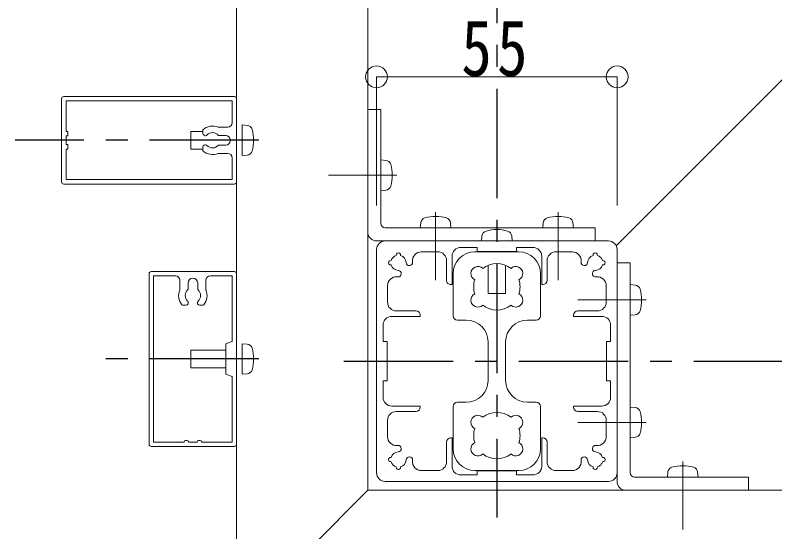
# Model space of a CAD drawing. Units: millimetres at full size, sheet at 1:5; details may follow other scales. Extents: x -1050 to 1050, y -742 to 742.
# Drawn here: x -262.1 to -88.4, y -290.8 to -172.7 of the extents above; entities that cross this region are included whole.
import ezdxf

# ---------------------------------------------------------------- set-up
doc = ezdxf.new("R2010")
doc.units = ezdxf.units.MM
doc.header["$LTSCALE"] = 5
doc.linetypes.add('CHAIN1', pattern=[8, 5, -1, 1, -1])
doc.layers.add('0-0_通り芯', color=7, linetype='CHAIN1')
for name, color, linetype, lineweight in [('0-3_寸法', 54, 'Continuous', 20), ('0-4_手摺部材', 92, 'Continuous', 20), ('0-5_手すり子', 12, 'Continuous', 20), ('0-9_文字', 3, 'Continuous', 20), ('0-A_支柱', 6, 'Continuous', 20), ('0-B_足元', 4, 'Continuous', 20)]:
    doc.layers.add(name, color=color, linetype=linetype, lineweight=lineweight)
doc.styles.add('ＭＳ ゴシック', font='')
doc.styles.get('ＭＳ ゴシック').set_extended_font_data('MS Gothic')

# ---------------------------------------------------------------- blocks, each defined once
blk = doc.blocks.new('dimension_origin')
at = {"color": 0, "linetype": 'Continuous', "lineweight": -2}
blk.add_circle((0, 0), 1.25, dxfattribs=at)

msp = doc.modelspace()

# ---------------------------------------------------------------- linework, layer by layer
at = {"layer": '0-0_通り芯'}
for p, q in [((-151.98, -29.506), (-151.98, -287.548)), ((-206.38, -201.293), (-262.1, -201.293)), ((-206.38, -251.293), (-242.73, -251.293)), ((-186.943, -251.793), (909.462, -251.793))]:
    msp.add_line(p, q, dxfattribs=at)
at = {"layer": '0-3_寸法'}
for p, q in [((-179.48, -186.793), (-179.48, -216.233)), ((-124.48, -186.793), (-179.48, -186.793)), ((-124.48, -186.793), (-124.48, -216.233))]:
    msp.add_line(p, q, dxfattribs=at)
at = {"layer": '0-4_手摺部材'}
for p, q in [((-211.48, -29.506), (-211.48, -311.293)), ((-181.48, -29.506), (-181.48, -281.293)), ((-181.48, -194.293), (-178.48, -194.293)), ((-181.48, -194.293), (-181.48, -222.293)), ((-178.48, -220.293), (-178.48, -194.293)), ((-209.061, -197.891), (-210.18, -197.793)), ((-210.18, -197.793), (-210.18, -204.793)), ((-219.18, -199.293), (-221.98, -199.293)), ((-221.98, -199.293), (-221.98, -203.293)), ((-219.18, -203.293), (-221.98, -203.293)), ((-209.061, -204.695), (-210.18, -204.793)), ((-177.361, -205.891), (-178.48, -205.793)), ((-178.48, -205.793), (-178.48, -212.793)), ((-177.361, -212.695), (-178.48, -212.793)), ((-169.382, -220.174), (-169.48, -221.293)), ((-162.578, -220.174), (-162.48, -221.293)), ((-141.382, -220.174), (-141.48, -221.293)), ((-134.578, -220.174), (-134.48, -221.293)), ((-177.48, -221.293), (-129.48, -221.293)), ((-162.48, -221.293), (-169.48, -221.293)), ((-141.48, -221.293), (-134.48, -221.293)), ((-129.48, -221.293), (-129.48, -224.293)), ((-129.48, -224.293), (-179.48, -224.293)), ((-121.48, -229.293), (-124.48, -229.293)), ((-124.48, -229.293), (-124.48, -279.293)), ((-121.48, -277.293), (-121.48, -229.293)), ((-120.361, -234.391), (-121.48, -234.293)), ((-121.48, -241.293), (-121.48, -234.293)), ((-120.361, -241.195), (-121.48, -241.293)), ((-209.061, -247.891), (-210.18, -247.793)), ((-210.18, -247.793), (-210.18, -254.793)), ((-221.98, -253.293), (-221.98, -249.293)), ((-213.98, -249.293), (-221.98, -249.293)), ((-213.98, -253.293), (-221.98, -253.293)), ((-209.061, -254.695), (-210.18, -254.793)), ((-120.361, -262.391), (-121.48, -262.293)), ((-121.48, -262.293), (-121.48, -269.293)), ((-120.361, -269.195), (-121.48, -269.293)), ((-112.882, -277.174), (-112.98, -278.293)), ((-106.078, -277.174), (-105.98, -278.293)), ((-120.48, -278.293), (-94.48, -278.293)), ((-105.98, -278.293), (-112.98, -278.293)), ((-94.48, -281.293), (-94.48, -278.293)), ((-181.48, -281.293), (-211.48, -311.293)), ((98.02, -281.293), (-181.48, -281.293)), ((-94.48, -281.293), (-122.48, -281.293))]:
    msp.add_line(p, q, dxfattribs=at)
at = {"layer": '0-4_手摺部材', "linetype": 'CHAIN1'}
for p, q in [((-174.88, -209.293), (-190.48, -209.293)), ((-165.98, -217.693), (-165.98, -233.293)), ((-137.98, -217.693), (-137.98, -233.293)), ((-117.88, -237.793), (-133.48, -237.793)), ((-117.88, -265.793), (-133.48, -265.793)), ((-109.48, -274.693), (-109.48, -290.293))]:
    msp.add_line(p, q, dxfattribs=at)
at = {"layer": '0-4_手摺部材'}
for centre, radius, start, end in [((-209.174, -199.186), 1.3, 15.88085, 85), ((-216.58, -201.293), 9, 344.11915, 15.88085), ((-209.174, -203.4), 1.3, 275, 344.11915), ((-177.474, -207.186), 1.3, 15.88085, 85), ((-184.88, -209.293), 9, 344.11915, 15.88085), ((-177.474, -211.4), 1.3, 275, 344.11915), ((-165.98, -227.693), 9, 74.11915, 105.88085), ((-137.98, -227.693), 9, 74.11915, 105.88085), ((-177.48, -220.293), 1, 180, 270), ((-168.087, -220.287), 1.3, 105.88085, 175), ((-163.873, -220.287), 1.3, 5, 74.11915), ((-140.087, -220.287), 1.3, 105.88085, 175), ((-135.873, -220.287), 1.3, 5, 74.11915), ((-179.48, -222.293), 2, 180, 270), ((-120.474, -235.686), 1.3, 15.88085, 85), ((-127.88, -237.793), 9, 344.11915, 15.88085), ((-120.474, -239.9), 1.3, 275, 344.11915), ((-209.174, -249.186), 1.3, 15.88085, 85), ((-216.58, -251.293), 9, 344.11915, 15.88085), ((-209.174, -253.4), 1.3, 275, 344.11915), ((-120.474, -263.686), 1.3, 15.88085, 85), ((-127.88, -265.793), 9, 344.11915, 15.88085), ((-120.474, -267.9), 1.3, 275, 344.11915), ((-111.587, -277.287), 1.3, 105.88085, 175), ((-109.48, -284.693), 9, 74.11915, 105.88085), ((-107.373, -277.287), 1.3, 5, 74.11915), ((-120.48, -277.293), 1, 180, 270), ((-122.48, -279.293), 2, 180, 270)]:
    msp.add_arc(centre, radius, start, end, dxfattribs=at)
at = {"layer": '0-5_手すり子'}
for p, q in [((-251.48, -191.793), (-251.48, -210.793)), ((-211.98, -191.293), (-250.98, -191.293)), ((-212.48, -197.293), (-212.48, -192.293)), ((-211.48, -210.793), (-211.48, -191.793)), ((-219.18, -198.901), (-219.18, -199.734)), ((-215.73, -198.293), (-213.48, -198.293)), ((-250.48, -200.293), (-250.48, -202.293)), ((-218.88, -200.196), (-218.93, -200.167)), ((-215.619, -200.193), (-213.98, -200.193)), ((-212.98, -201.193), (-212.98, -201.393)), ((-219.18, -202.852), (-219.18, -203.685)), ((-218.88, -202.39), (-218.93, -202.419)), ((-213.98, -202.393), (-215.619, -202.393)), ((-250.48, -203.293), (-250.48, -210.293)), ((-215.73, -204.293), (-213.48, -204.293)), ((-212.48, -210.293), (-212.48, -205.293)), ((-250.98, -211.293), (-211.98, -211.293)), ((-250.48, -210.293), (-212.48, -210.293)), ((-231.48, -231.793), (-231.48, -270.793)), ((-211.98, -231.293), (-230.98, -231.293)), ((-230.48, -270.293), (-230.48, -232.293)), ((-225.48, -232.293), (-230.48, -232.293)), ((-212.48, -232.293), (-217.48, -232.293)), ((-212.48, -232.293), (-212.48, -247.293)), ((-211.48, -270.793), (-211.48, -231.793)), ((-224.48, -233.293), (-224.48, -235.543)), ((-222.58, -233.893), (-222.58, -235.295)), ((-220.38, -233.893), (-220.38, -235.295)), ((-218.48, -233.293), (-218.48, -235.543)), ((-223.737, -238.993), (-223.063, -238.993)), ((-219.223, -238.993), (-219.897, -238.993)), ((-213.98, -248.009), (-213.98, -254.577)), ((-212.48, -247.293), (-213.775, -247.725)), ((-213.775, -254.861), (-212.48, -255.293)), ((-212.48, -255.293), (-212.48, -270.293)), ((-223.48, -270.293), (-230.48, -270.293)), ((-223.48, -270.193), (-223.48, -270.293)), ((-223.18, -269.893), (-222.78, -269.893)), ((-222.48, -270.193), (-222.48, -270.293)), ((-220.48, -270.293), (-222.48, -270.293)), ((-220.48, -270.193), (-220.48, -270.293)), ((-219.78, -269.893), (-220.18, -269.893)), ((-219.48, -270.193), (-219.48, -270.293)), ((-212.48, -270.293), (-219.48, -270.293)), ((-230.98, -271.293), (-211.98, -271.293))]:
    msp.add_line(p, q, dxfattribs=at)
for points in [[(-212.48, -192.293), (-250.48, -192.293), (-250.48, -199.293)], [(-250.48, -199.293), (-250.08, -199.293), (-250.08, -200.293), (-250.48, -200.293)], [(-250.48, -203.293), (-250.08, -203.293), (-250.08, -202.293), (-250.48, -202.293)]]:
    msp.add_lwpolyline(points, dxfattribs=at)
for centre, radius, start, end in [((-250.98, -191.793), 0.5, 90, 180), ((-211.98, -191.793), 0.5, 0, 90), ((-213.48, -197.293), 1, 270, 360), ((-216.98, -201.293), 3.25, 67.38014, 132.60367), ((-216.98, -201.293), 1.75, 38.9448, 137.16041), ((-218.68, -199.734), 0.5, 180, 240), ((-218.63, -199.763), 0.5, 240, 317.16041), ((-213.98, -201.193), 1, 0, 90), ((-213.98, -201.393), 1, 270, 360), ((-218.68, -202.852), 0.5, 120, 180), ((-218.63, -202.823), 0.5, 42.83959, 120), ((-216.98, -201.293), 1.75, 222.83959, 321.0552), ((-216.98, -201.293), 3.25, 227.39633, 292.61986), ((-213.48, -205.293), 1, 0, 90), ((-250.98, -210.793), 0.5, 180, 270), ((-211.98, -210.793), 0.5, 270, 360), ((-230.98, -231.793), 0.5, 90, 180), ((-225.48, -233.293), 1, 0, 90), ((-217.48, -233.293), 1, 90, 180), ((-211.98, -231.793), 0.5, 0, 90), ((-221.48, -233.893), 1.1, 0, 180), ((-221.48, -236.793), 3.25, 157.38014, 220.09582), ((-221.48, -236.793), 1.75, 133.07278, 226.31533), ((-222.88, -235.295), 0.3, 313.07278, 360), ((-220.08, -235.295), 0.3, 180, 226.92722), ((-221.48, -236.793), 1.75, 313.68467, 46.92722), ((-221.48, -236.793), 3.25, 319.90418, 22.61986), ((-223.737, -238.693), 0.3, 220.09582, 270), ((-223.063, -238.451), 0.542, 270, 46.31533), ((-219.897, -238.451), 0.542, 133.68467, 270), ((-219.223, -238.693), 0.3, 270, 319.90418), ((-213.68, -248.009), 0.3, 108.43495, 180), ((-213.68, -254.577), 0.3, 180, 251.56505), ((-230.98, -270.793), 0.5, 180, 270), ((-223.18, -270.193), 0.3, 90, 180), ((-222.78, -270.193), 0.3, 0, 90), ((-220.18, -270.193), 0.3, 90, 180), ((-219.78, -270.193), 0.3, 0, 90), ((-211.98, -270.793), 0.5, 270, 360)]:
    msp.add_arc(centre, radius, start, end, dxfattribs=at)
at = {"layer": '0-9_文字'}
msp.add_lwpolyline([(-124.674, -225.433), (-86.034, -186.793), (12.716, -186.793)], dxfattribs=at)
at = {"layer": '0-A_支柱'}
for p, q in [((-155.382, -223.174), (-155.48, -224.293)), ((-148.578, -223.174), (-148.48, -224.293)), ((-151.98, -224.293), (-177.48, -224.293)), ((-151.98, -224.293), (-177.48, -224.293)), ((-151.98, -224.293), (-126.48, -224.293)), ((-151.98, -224.293), (-126.48, -224.293)), ((-179.48, -251.793), (-179.48, -226.293)), ((-179.48, -251.793), (-179.48, -226.293)), ((-165.48, -226.793), (-169.254, -226.793)), ((-165.48, -226.793), (-169.254, -226.793)), ((-153.98, -226.693), (-153.98, -226.793)), ((-149.98, -226.793), (-149.98, -226.693)), ((-138.48, -226.793), (-134.706, -226.793)), ((-138.48, -226.793), (-134.706, -226.793)), ((-124.48, -251.793), (-124.48, -226.293)), ((-124.48, -251.793), (-124.48, -226.293)), ((-163.48, -228.793), (-163.48, -233.293)), ((-163.48, -228.793), (-163.48, -233.293)), ((-162.23, -227.793), (-162.23, -234.293)), ((-162.23, -227.793), (-162.23, -234.293)), ((-141.73, -227.793), (-141.73, -234.293)), ((-141.73, -227.793), (-141.73, -234.293)), ((-140.48, -228.793), (-140.48, -233.293)), ((-140.48, -228.793), (-140.48, -233.293)), ((-162.23, -234.293), (-162.48, -234.293)), ((-162.23, -234.293), (-162.48, -234.293)), ((-141.73, -234.293), (-141.48, -234.293)), ((-141.73, -234.293), (-141.48, -234.293)), ((-176.98, -238.293), (-176.98, -234.519)), ((-176.98, -238.293), (-176.98, -234.519)), ((-126.98, -238.293), (-126.98, -234.519)), ((-126.98, -238.293), (-126.98, -234.519)), ((-174.98, -240.293), (-170.48, -240.293)), ((-174.98, -240.293), (-170.48, -240.293)), ((-169.48, -241.543), (-169.48, -241.293)), ((-169.48, -241.543), (-169.48, -241.293)), ((-134.48, -241.543), (-134.48, -241.293)), ((-134.48, -241.543), (-134.48, -241.293)), ((-128.98, -240.293), (-133.48, -240.293)), ((-128.98, -240.293), (-133.48, -240.293)), ((-175.98, -241.543), (-169.48, -241.543)), ((-175.98, -241.543), (-169.48, -241.543)), ((-127.98, -241.543), (-134.48, -241.543)), ((-127.98, -241.543), (-134.48, -241.543)), ((-179.48, -251.793), (-179.48, -277.293)), ((-124.48, -251.793), (-124.48, -277.293)), ((-175.98, -262.043), (-169.48, -262.043)), ((-169.48, -262.043), (-169.48, -262.293)), ((-134.48, -262.043), (-134.48, -262.293)), ((-127.98, -262.043), (-134.48, -262.043)), ((-174.98, -263.293), (-170.48, -263.293)), ((-128.98, -263.293), (-133.48, -263.293)), ((-176.98, -265.293), (-176.98, -269.067)), ((-126.98, -265.293), (-126.98, -269.067)), ((-163.48, -274.793), (-163.48, -270.293)), ((-162.23, -269.293), (-162.48, -269.293)), ((-162.23, -275.793), (-162.23, -269.293)), ((-141.73, -269.293), (-141.48, -269.293)), ((-141.73, -275.793), (-141.73, -269.293)), ((-140.48, -274.793), (-140.48, -270.293)), ((-165.48, -276.793), (-169.254, -276.793)), ((-138.48, -276.793), (-134.706, -276.793)), ((-151.98, -279.293), (-177.48, -279.293)), ((-151.98, -279.293), (-126.48, -279.293))]:
    msp.add_line(p, q, dxfattribs=at)
for points in [[(-151.98, -226.693), (-156.48, -226.693), (-156.48, -225.793), (-160.23, -225.793)], [(-151.98, -226.693), (-156.48, -226.693), (-156.48, -225.793), (-160.23, -225.793)], [(-151.98, -226.693), (-147.48, -226.693), (-147.48, -225.793), (-143.73, -225.793)], [(-151.98, -226.693), (-147.48, -226.693), (-147.48, -225.793), (-143.73, -225.793)], [(-153.98, -229.885), (-153.98, -236.293), (-149.98, -236.293), (-149.98, -229.885)], [(-177.08, -251.793), (-177.08, -247.293), (-177.98, -247.293), (-177.98, -243.543)], [(-177.08, -251.793), (-177.08, -247.293), (-177.98, -247.293), (-177.98, -243.543)], [(-126.88, -251.793), (-126.88, -247.293), (-125.98, -247.293), (-125.98, -243.543)], [(-126.88, -251.793), (-126.88, -247.293), (-125.98, -247.293), (-125.98, -243.543)], [(-177.08, -251.793), (-177.08, -256.293), (-177.98, -256.293), (-177.98, -260.043)], [(-126.88, -251.793), (-126.88, -256.293), (-125.98, -256.293), (-125.98, -260.043)], [(-151.98, -276.893), (-156.48, -276.893), (-156.48, -277.793), (-160.23, -277.793)], [(-151.98, -276.893), (-147.48, -276.893), (-147.48, -277.793), (-143.73, -277.793)]]:
    msp.add_lwpolyline(points, dxfattribs=at)
for centre, radius, start, end in [((-154.087, -223.287), 1.3, 105.88085, 175), ((-151.98, -230.693), 9, 74.11915, 105.88085), ((-149.873, -223.287), 1.3, 5, 74.11915), ((-177.48, -226.293), 2, 135.00001, 180), ((-177.48, -226.293), 2, 135.00001, 180), ((-177.48, -226.293), 2, 89.99998, 134.99997), ((-177.48, -226.293), 2, 89.99998, 134.99997), ((-126.48, -226.293), 2, 45.00003, 90.00002), ((-126.48, -226.293), 2, 45.00003, 90.00002), ((-126.48, -226.293), 2, 0, 44.99999), ((-126.48, -226.293), 2, 0, 44.99999), ((-174.48, -227.543), 0.5, 351.78674, 188.21321), ((-174.48, -227.543), 0.5, 351.78674, 188.21321), ((-169.254, -228.793), 2, 89.99998, 185.46501), ((-169.254, -228.793), 2, 89.99998, 185.46501), ((-165.48, -228.793), 2, 0.00002, 90), ((-165.48, -228.793), 2, 0.00002, 90), ((-160.23, -227.793), 2, 89.99998, 180.00002), ((-160.23, -227.793), 2, 89.99998, 180.00002), ((-143.73, -227.793), 2, 359.99998, 90.00002), ((-143.73, -227.793), 2, 359.99998, 90.00002), ((-138.48, -228.793), 2, 90, 179.99998), ((-138.48, -228.793), 2, 90, 179.99998), ((-134.706, -228.793), 2, 354.53499, 90.00002), ((-134.706, -228.793), 2, 354.53499, 90.00002), ((-129.48, -227.543), 0.5, 351.78679, 188.21326), ((-129.48, -227.543), 0.5, 351.78679, 188.21326), ((-176.23, -229.293), 0.5, 81.78679, 278.21321), ((-176.23, -229.293), 0.5, 81.78679, 278.21321), ((-174.48, -229.293), 1.75, 135, 163.57358), ((-174.48, -229.293), 1.75, 135, 163.57358), ((-174.48, -229.293), 1.75, 106.42643, 135), ((-174.48, -229.293), 1.75, 106.42643, 135), ((-174.48, -229.293), 1.75, 2.45761, 73.57357), ((-174.48, -229.293), 1.75, 2.45761, 73.57357), ((-171.982, -229.186), 0.75, 182.4576, 2.45754), ((-171.982, -229.186), 0.75, 182.4576, 2.45754), ((-174.48, -229.293), 3.25, 2.45759, 5.46502), ((-174.48, -229.293), 3.25, 2.45759, 5.46502), ((-131.978, -229.186), 0.75, 177.54246, 357.5424), ((-131.978, -229.186), 0.75, 177.54246, 357.5424), ((-129.48, -229.293), 3.25, 174.53498, 177.54241), ((-129.48, -229.293), 3.25, 174.53498, 177.54241), ((-129.48, -229.293), 1.75, 106.42643, 177.54239), ((-129.48, -229.293), 1.75, 106.42643, 177.54239), ((-129.48, -229.293), 1.75, 45, 73.57357), ((-129.48, -229.293), 1.75, 45, 73.57357), ((-129.48, -229.293), 1.75, 16.42642, 45), ((-129.48, -229.293), 1.75, 16.42642, 45), ((-127.73, -229.293), 0.5, 261.78679, 98.21321), ((-127.73, -229.293), 0.5, 261.78679, 98.21321), ((-174.48, -229.293), 1.75, 196.42642, 267.5424), ((-174.48, -229.293), 1.75, 196.42642, 267.5424), ((-129.48, -229.293), 1.75, 272.4576, 343.57358), ((-129.48, -229.293), 1.75, 272.4576, 343.57358), ((-174.98, -234.519), 2, 84.53498, 180), ((-174.98, -234.519), 2, 84.53498, 180), ((-174.48, -229.293), 3.25, 264.53498, 267.5424), ((-174.48, -229.293), 3.25, 264.53498, 267.5424), ((-174.587, -231.791), 0.75, 267.5424, 87.5424), ((-174.587, -231.791), 0.75, 267.5424, 87.5424), ((-129.373, -231.791), 0.75, 92.4576, 272.4576), ((-129.373, -231.791), 0.75, 92.4576, 272.4576), ((-129.48, -229.293), 3.25, 272.4576, 275.46502), ((-129.48, -229.293), 3.25, 272.4576, 275.46502), ((-128.98, -234.519), 2, 0, 95.46502), ((-128.98, -234.519), 2, 0, 95.46502), ((-162.48, -233.293), 1, 180.00002, 270.00002), ((-162.48, -233.293), 1, 180.00002, 270.00002), ((-141.48, -233.293), 1, 269.99998, 359.99998), ((-141.48, -233.293), 1, 269.99998, 359.99998), ((-174.98, -238.293), 2, 180, 270), ((-174.98, -238.293), 2, 180, 270), ((-128.98, -238.293), 2, 270, 360), ((-128.98, -238.293), 2, 270, 360), ((-170.48, -241.293), 1, 0, 90), ((-170.48, -241.293), 1, 0, 90), ((-133.48, -241.293), 1, 90, 180), ((-133.48, -241.293), 1, 90, 180), ((-175.98, -243.543), 2, 90, 180), ((-175.98, -243.543), 2, 90, 180), ((-127.98, -243.543), 2, 0, 90), ((-127.98, -243.543), 2, 0, 90), ((-175.98, -260.043), 2, 180, 270), ((-127.98, -260.043), 2, 270, 360), ((-174.98, -265.293), 2, 90, 180), ((-170.48, -262.293), 1, 270, 360), ((-133.48, -262.293), 1, 180, 270), ((-128.98, -265.293), 2, 0, 90), ((-174.98, -269.067), 2, 180, 275.46502), ((-128.98, -269.067), 2, 264.53498, 360), ((-162.48, -270.293), 1, 89.99998, 179.99998), ((-141.48, -270.293), 1, 0.00002, 90.00002), ((-174.48, -274.293), 1.75, 92.4576, 163.57358), ((-174.48, -274.293), 3.25, 92.4576, 95.46502), ((-174.587, -271.795), 0.75, 272.4576, 92.4576), ((-129.373, -271.795), 0.75, 87.5424, 267.5424), ((-129.48, -274.293), 1.75, 16.42642, 87.5424), ((-129.48, -274.293), 3.25, 84.53498, 87.5424), ((-176.23, -274.293), 0.5, 81.78679, 278.21321), ((-174.48, -274.293), 1.75, 286.42643, 357.54239), ((-171.982, -274.4), 0.75, 357.54246, 177.5424), ((-131.978, -274.4), 0.75, 2.4576, 182.45754), ((-129.48, -274.293), 1.75, 182.45761, 253.57357), ((-127.73, -274.293), 0.5, 261.78679, 98.21321), ((-174.48, -274.293), 1.75, 196.42642, 225), ((-174.48, -274.293), 1.75, 225, 253.57357), ((-174.48, -276.043), 0.5, 171.78679, 8.21326), ((-169.254, -274.793), 2, 174.53499, 270.00002), ((-174.48, -274.293), 3.25, 354.53498, 357.54241), ((-165.48, -274.793), 2, 270, 359.99998), ((-160.23, -275.793), 2, 179.99998, 270.00002), ((-143.73, -275.793), 2, 269.99998, 0.00002), ((-138.48, -274.793), 2, 180.00002, 270), ((-134.706, -274.793), 2, 269.99998, 5.46501), ((-129.48, -274.293), 3.25, 182.45759, 185.46502), ((-129.48, -276.043), 0.5, 171.78674, 8.21321), ((-129.48, -274.293), 1.75, 286.42643, 315), ((-129.48, -274.293), 1.75, 315, 343.57358), ((-177.48, -277.293), 2, 180, 224.99999), ((-126.48, -277.293), 2, 315.00001, 360), ((-177.48, -277.293), 2, 225.00003, 270.00002), ((-126.48, -277.293), 2, 269.99998, 314.99997)]:
    msp.add_arc(centre, radius, start, end, dxfattribs=at)
at = {"layer": '0-B_足元'}
for p, q in [((-156.98, -226.793), (-146.98, -226.793)), ((-161.98, -241.393), (-161.98, -231.793)), ((-141.98, -241.393), (-141.98, -231.793)), ((-158.98, -242.393), (-160.98, -242.393)), ((-144.98, -242.393), (-142.98, -242.393)), ((-153.98, -247.393), (-153.98, -256.193)), ((-149.98, -247.393), (-149.98, -256.193)), ((-161.98, -262.193), (-161.98, -271.793)), ((-158.98, -261.193), (-160.98, -261.193)), ((-144.98, -261.193), (-142.98, -261.193)), ((-141.98, -262.193), (-141.98, -271.793)), ((-156.98, -276.793), (-146.98, -276.793))]:
    msp.add_line(p, q, dxfattribs=at)
for centre, radius, start, end in [((-156.98, -231.793), 5, 90, 180), ((-146.98, -231.793), 5, 0, 90), ((-156.321, -231.753), 1.6, 46.3184, 243.6816), ((-151.98, -234.793), 5.3, 52.3632, 127.6368), ((-147.638, -231.753), 1.6, 296.3184, 133.6816), ((-151.98, -234.793), 5.3, 162.3632, 197.6368), ((-151.98, -234.793), 5.3, 342.3632, 17.6368), ((-156.321, -237.833), 1.6, 116.3184, 313.6816), ((-147.638, -237.833), 1.6, 226.3184, 63.6816), ((-151.98, -234.793), 5.3, 232.36321, 307.63679), ((-160.98, -241.393), 1, 180, 270), ((-142.98, -241.393), 1, 270, 360), ((-158.98, -247.393), 5, 0, 90), ((-144.98, -247.393), 5, 90, 180), ((-158.98, -256.193), 5, 270, 360), ((-144.98, -256.193), 5, 180, 270), ((-160.98, -262.193), 1, 90, 180), ((-142.98, -262.193), 1, 0, 90), ((-151.98, -268.793), 5.3, 52.36321, 127.63679), ((-156.321, -265.753), 1.6, 46.3184, 243.6816), ((-147.638, -265.753), 1.6, 296.3184, 133.6816), ((-151.98, -268.793), 5.3, 162.3632, 197.6368), ((-151.98, -268.793), 5.3, 342.3632, 17.6368), ((-156.321, -271.833), 1.6, 116.3184, 313.6816), ((-147.638, -271.833), 1.6, 226.3184, 63.6816), ((-156.98, -271.793), 5, 180, 270), ((-146.98, -271.793), 5, 270, 360), ((-151.98, -268.793), 5.3, 232.3632, 307.6368)]:
    msp.add_arc(centre, radius, start, end, dxfattribs=at)

# ---------------------------------------------------------------- block references
at = {"layer": '0-3_寸法', "xscale": 2, "yscale": 2, "rotation": 180}
msp.add_blockref('dimension_origin', (-179.48, -186.793), dxfattribs=at)
at = {"layer": '0-3_寸法', "xscale": 2, "yscale": 2}
msp.add_blockref('dimension_origin', (-124.48, -186.793), dxfattribs=at)

# ---------------------------------------------------------------- texts
at = {"layer": '0-3_寸法', "insert": (-160.105, -186.793), "char_height": 12.83, "attachment_point": 7, "style": 'ＭＳ ゴシック'}
msp.add_mtext('\\T1.17;\\W0.8;55', dxfattribs=at)

doc.saveas('drawing.dxf')
